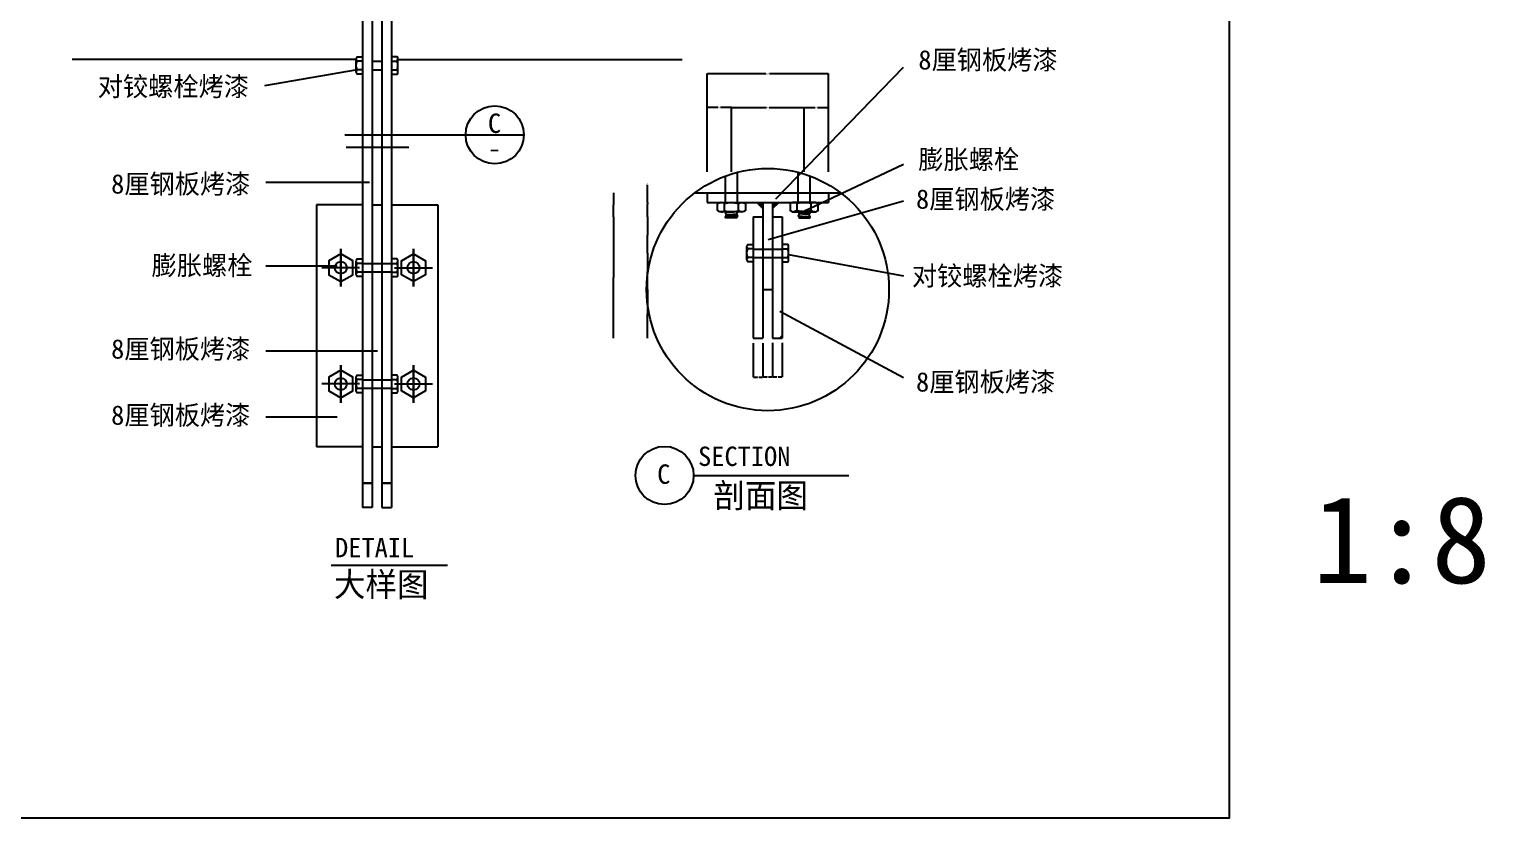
# Model space of a CAD drawing. Header units: metres. Extents: x 6299 to 8198, y -54 to 2210.
# Drawn here: x 6996 to 8198, y -54 to 597 of the extents above; entities that cross this region are included whole.
import ezdxf

# ---------------------------------------------------------------- set-up
doc = ezdxf.new("R2010")
doc.units = ezdxf.units.M
for name, color, linetype in [('2', 2, 'Continuous'), ('3', 3, 'Continuous'), ('4', 4, 'Continuous'), ('7', 7, 'Continuous'), ('BH', 3, 'Continuous'), ('DIM', 3, 'Continuous'), ('K', 7, 'Continuous'), ('TEXT', 3, 'Continuous')]:
    doc.layers.add(name, color=color, linetype=linetype)
doc.dimstyles.get("Standard").update_dxf_attribs({"dimtxt": 2.5, "dimasz": 2.5, "dimexe": 1.25, "dimexo": 0.625, "dimtad": 1, "dimcen": 2.5, "dimazin": 3, "dimtfac": 1, "dimtmove": 0, "dimatfit": 3})

# ---------------------------------------------------------------- blocks, each defined once
blk = doc.blocks.new('*D45')
for p, q in [((7575.92, 479.15), (7575.92, 532.28)), ((7576.17, 532.28), (7604.92, 532.28)), ((7606.92, 532.28), (7635.67, 532.28)), ((7635.92, 479.15), (7635.92, 532.28))]:
    blk.add_line(p, q)
at = {"layer": 'Defpoints'}
for p in [(7575.92, 532.28), (7575.92, 479.15), (7635.92, 479.15)]:
    blk.add_point(p, dxfattribs=at)
at = {"layer": 'DIM', "insert": (7605.92, 532.28), "char_height": 1, "attachment_point": 5}
blk.add_mtext('60', dxfattribs=at)
blk = doc.blocks.new('*D46')
for p, q in [((7635.92, 479.15), (7635.92, 532.28)), ((7636.17, 532.28), (7644.92, 532.28)), ((7646.92, 532.28), (7655.67, 532.28)), ((7655.92, 479.15), (7655.92, 532.28))]:
    blk.add_line(p, q)
at = {"layer": 'Defpoints'}
for p in [(7635.92, 532.28), (7635.92, 479.15), (7655.92, 479.15)]:
    blk.add_point(p, dxfattribs=at)
at = {"layer": 'DIM', "insert": (7645.92, 532.28), "char_height": 1, "attachment_point": 5}
blk.add_mtext('20', dxfattribs=at)
blk = doc.blocks.new('*D47')
for p, q in [((7564.92, 532.28), (7555.67, 532.28)), ((7555.92, 479.15), (7555.92, 532.28)), ((7576.17, 532.28), (7566.92, 532.28)), ((7575.92, 479.15), (7575.92, 532.28))]:
    blk.add_line(p, q)
at = {"layer": 'Defpoints'}
for p in [(7575.92, 532.28), (7555.92, 479.15), (7575.92, 479.15)]:
    blk.add_point(p, dxfattribs=at)
at = {"layer": 'DIM', "insert": (7565.92, 532.28), "char_height": 1, "attachment_point": 5}
blk.add_mtext('20', dxfattribs=at)
blk = doc.blocks.new('*D48')
for p, q in [((7506.55, 381.95), (7506.55, 361.95)), ((7506.3, 361.95), (7506.05, 361.95)), ((7506.55, 341.95), (7506.55, 361.95)), ((7506.55, 361.95), (7506.55, 361.95)), ((7506.8, 361.95), (7507.05, 361.95))]:
    blk.add_line(p, q)
at = {"layer": 'Defpoints'}
for p in [(7506.55, 381.95), (7506.55, 361.95), (7506.55, 341.95)]:
    blk.add_point(p, dxfattribs=at)
at = {"layer": 'DIM', "insert": (7506.55, 363.075), "char_height": 1, "attachment_point": 5}
blk.add_mtext('0', dxfattribs=at)
blk = doc.blocks.new('*D49')
for p, q in [((7506.55, 411.95), (7506.55, 396.95)), ((7506.3, 396.95), (7506.05, 396.95)), ((7506.55, 381.95), (7506.55, 396.95)), ((7506.55, 396.95), (7506.55, 396.95)), ((7506.8, 396.95), (7507.05, 396.95))]:
    blk.add_line(p, q)
at = {"layer": 'Defpoints'}
for p in [(7506.55, 411.95), (7506.55, 396.95), (7506.55, 381.95)]:
    blk.add_point(p, dxfattribs=at)
at = {"layer": 'DIM', "insert": (7506.55, 398.075), "char_height": 1, "attachment_point": 5}
blk.add_mtext('0', dxfattribs=at)
blk = doc.blocks.new('*D50')
for p, q in [((7506.55, 441.95), (7506.55, 426.95)), ((7506.3, 426.95), (7506.05, 426.95)), ((7506.55, 411.95), (7506.55, 426.95)), ((7506.55, 426.95), (7506.55, 426.95)), ((7506.8, 426.95), (7507.05, 426.95))]:
    blk.add_line(p, q)
at = {"layer": 'Defpoints'}
for p in [(7506.55, 441.95), (7506.55, 426.95), (7506.55, 411.95)]:
    blk.add_point(p, dxfattribs=at)
at = {"layer": 'DIM', "insert": (7506.55, 428.075), "char_height": 1, "attachment_point": 5}
blk.add_mtext('0', dxfattribs=at)
blk = doc.blocks.new('*D51')
for p, q in [((7506.3, 452.35), (7506.05, 452.35)), ((7506.55, 453.95), (7506.55, 452.35)), ((7506.55, 441.95), (7506.55, 452.35)), ((7506.55, 452.35), (7506.55, 452.35)), ((7506.8, 452.35), (7507.05, 452.35))]:
    blk.add_line(p, q)
at = {"layer": 'Defpoints'}
for p in [(7506.55, 453.95), (7506.55, 452.35), (7506.55, 441.95)]:
    blk.add_point(p, dxfattribs=at)
at = {"layer": 'DIM', "insert": (7506.55, 453.475), "char_height": 1, "attachment_point": 5}
blk.add_mtext('0', dxfattribs=at)
blk = doc.blocks.new('*D52')
for p, q in [((7506.3, 468.06), (7506.05, 468.06)), ((7506.55, 453.95), (7506.55, 468.06)), ((7506.55, 461.95), (7506.55, 468.06)), ((7506.55, 468.06), (7506.55, 468.06)), ((7506.8, 468.06), (7507.05, 468.06))]:
    blk.add_line(p, q)
at = {"layer": 'Defpoints'}
for p in [(7506.55, 468.06), (7506.55, 461.95), (7506.55, 453.95)]:
    blk.add_point(p, dxfattribs=at)
at = {"layer": 'DIM', "insert": (7506.55, 469.185), "char_height": 1, "attachment_point": 5}
blk.add_mtext('0', dxfattribs=at)
blk = doc.blocks.new('*D53')
for p, q in [((7478.55, 441.95), (7478.55, 391.95)), ((7478.3, 391.95), (7478.05, 391.95)), ((7478.55, 341.95), (7478.55, 391.95)), ((7478.55, 391.95), (7478.55, 391.95)), ((7478.8, 391.95), (7479.05, 391.95))]:
    blk.add_line(p, q)
at = {"layer": 'Defpoints'}
for p in [(7478.55, 441.95), (7478.55, 391.95), (7478.55, 341.95)]:
    blk.add_point(p, dxfattribs=at)
at = {"layer": 'DIM', "insert": (7478.55, 393.075), "char_height": 1, "attachment_point": 5}
blk.add_mtext('0', dxfattribs=at)
blk = doc.blocks.new('*D54')
for p, q in [((7478.55, 461.95), (7478.55, 451.95)), ((7478.3, 451.95), (7478.05, 451.95)), ((7478.55, 441.95), (7478.55, 451.95)), ((7478.55, 451.95), (7478.55, 451.95)), ((7478.8, 451.95), (7479.05, 451.95))]:
    blk.add_line(p, q)
at = {"layer": 'Defpoints'}
for p in [(7478.55, 461.95), (7478.55, 451.95), (7478.55, 441.95)]:
    blk.add_point(p, dxfattribs=at)
at = {"layer": 'DIM', "insert": (7478.55, 453.075), "char_height": 1, "attachment_point": 5}
blk.add_mtext('0', dxfattribs=at)
blk = doc.blocks.new('*D55')
for p, q in [((7601.92, 337.75), (7601.92, 309.9)), ((7609.92, 337.9), (7609.92, 309.9)), ((7602.17, 309.9), (7605.42, 309.9)), ((7606.42, 309.9), (7609.67, 309.9))]:
    blk.add_line(p, q)
at = {"layer": 'Defpoints'}
for p in [(7601.92, 337.75), (7609.92, 337.9), (7601.92, 309.9)]:
    blk.add_point(p, dxfattribs=at)
at = {"layer": 'DIM', "insert": (7605.92, 309.9), "char_height": 1, "attachment_point": 5}
blk.add_mtext('8', dxfattribs=at)
blk = doc.blocks.new('*D56')
for p, q in [((7609.92, 337.9), (7609.92, 310.05)), ((7617.92, 338.05), (7617.92, 310.05)), ((7610.17, 310.05), (7613.42, 310.05)), ((7614.42, 310.05), (7617.67, 310.05))]:
    blk.add_line(p, q)
at = {"layer": 'Defpoints'}
for p in [(7609.92, 337.9), (7617.92, 338.05), (7609.92, 310.05)]:
    blk.add_point(p, dxfattribs=at)
at = {"layer": 'DIM', "insert": (7613.92, 310.05), "char_height": 1, "attachment_point": 5}
blk.add_mtext('8', dxfattribs=at)
blk = doc.blocks.new('*D57')
for p, q in [((7593.92, 337.6), (7593.92, 309.75)), ((7601.92, 337.75), (7601.92, 309.75)), ((7594.17, 309.75), (7597.42, 309.75)), ((7598.42, 309.75), (7601.67, 309.75))]:
    blk.add_line(p, q)
at = {"layer": 'Defpoints'}
for p in [(7593.92, 337.6), (7601.92, 337.75), (7593.92, 309.75)]:
    blk.add_point(p, dxfattribs=at)
at = {"layer": 'DIM', "insert": (7597.92, 309.75), "char_height": 1, "attachment_point": 5}
blk.add_mtext('8', dxfattribs=at)
blk = doc.blocks.new('*D61')
for p, q in [((7555.92, 507.15), (7555.92, 560.28)), ((7556.17, 560.28), (7604.42, 560.28)), ((7607.42, 560.28), (7655.67, 560.28)), ((7655.92, 507.15), (7655.92, 560.28))]:
    blk.add_line(p, q)
at = {"layer": 'Defpoints'}
for p in [(7555.92, 560.28), (7555.92, 507.15), (7655.92, 507.15)]:
    blk.add_point(p, dxfattribs=at)
at = {"layer": 'DIM', "insert": (7605.92, 560.28), "char_height": 1, "attachment_point": 5}
blk.add_mtext('100', dxfattribs=at)

msp = doc.modelspace()

# ---------------------------------------------------------------- hatches: boundary and pattern name
at = {"layer": 'BH'}
h = msp.add_hatch(dxfattribs=at)
h.set_pattern_fill('SOLID')
h.paths.add_polyline_path([(7601.92, 448.95), (7601.92, 453.95), (7596.92, 453.95)])
h = msp.add_hatch(dxfattribs=at)
h.set_pattern_fill('SOLID')
h.paths.add_polyline_path([(7609.92, 448.95), (7614.92, 453.95), (7609.92, 453.95)])
h = msp.add_hatch(dxfattribs=at)
h.set_pattern_fill('ANSI32', scale=15)
h.paths.add_polyline_path([(7601.92, 441.95), (7593.92, 441.95), (7593.92, 417.42, -0.02), (7593.92, 417.21), (7593.92, 415.45), (7601.92, 415.45)])
h.paths.add_polyline_path([(7601.92, 408.45), (7601.92, 415.45), (7593.92, 415.45), (7593.92, 408.45)])
h.paths.add_polyline_path([(7601.92, 408.45), (7593.92, 408.45), (7593.92, 406.99, -0.04), (7593.92, 406.68, -0.01), (7593.92, 406.56), (7593.92, 341.95), (7601.92, 341.95)])
h = msp.add_hatch(dxfattribs=at)
h.set_pattern_fill('ANSI32', scale=15)
h.paths.add_polyline_path([(7617.92, 441.95), (7609.92, 441.95), (7609.92, 408.95), (7617.92, 408.95), (7617.92, 410.71, -0.02), (7617.92, 410.92)])
h.paths.add_polyline_path([(7617.92, 408.95), (7609.92, 408.95), (7609.92, 401.95), (7617.92, 401.95)])
h.paths.add_polyline_path([(7617.92, 400.06, -0.01), (7617.92, 400.18, -0.04), (7617.92, 400.49), (7617.92, 401.95), (7609.92, 401.95), (7609.92, 341.95), (7617.92, 341.95)])

# ---------------------------------------------------------------- linework, layer by layer
at = {"layer": '2'}
msp.add_line((7545.92, 461.95), (7665.92, 461.95), dxfattribs=at)
at = {"layer": '3'}
for p, q in [((7271.51, 570.6), (7266.94, 570.6)), ((7279.51, 570.5), (7287.51, 570.5)), ((7295.51, 570.6), (7300.09, 570.6)), ((7271.51, 563.4), (7266.94, 563.4)), ((7279.51, 563.5), (7287.51, 563.5)), ((7295.51, 563.4), (7300.09, 563.4)), ((7570.92, 453.95), (7570.92, 475.62)), ((7580.92, 453.95), (7580.92, 478.77)), ((7630.92, 453.95), (7630.92, 478.77)), ((7640.92, 453.95), (7640.92, 475.62)), ((7567.48, 453.95), (7584.36, 453.95)), ((7570.15, 447.2), (7570.15, 452.95)), ((7580.92, 446.2), (7570.92, 445.37)), ((7580.92, 446.2), (7571.3, 446.2)), ((7581.69, 447.2), (7581.69, 452.95)), ((7644.36, 453.95), (7627.48, 453.95)), ((7630.15, 447.2), (7630.15, 452.95)), ((7630.92, 446.2), (7640.54, 446.2)), ((7630.92, 446.2), (7640.92, 445.37)), ((7641.69, 447.2), (7641.69, 452.95)), ((7580.92, 442.87), (7570.92, 442.04)), ((7571.71, 443.78), (7580.13, 444.46)), ((7630.92, 442.87), (7640.92, 442.04)), ((7640.13, 443.78), (7631.71, 444.46)), ((7253.51, 415.6), (7253.51, 384.4)), ((7253.51, 384.4), (7253.51, 415.6)), ((7313.52, 415.6), (7313.52, 384.4)), ((7313.52, 384.4), (7313.52, 415.6)), ((7593.92, 415.55), (7589.35, 415.55)), ((7593.92, 415.45), (7617.92, 415.45)), ((7617.92, 415.55), (7622.5, 415.55)), ((7269.12, 400), (7237.91, 400)), ((7271.51, 403.6), (7266.94, 403.6)), ((7271.51, 403.5), (7295.51, 403.5)), ((7271.51, 396.5), (7295.51, 396.5)), ((7295.51, 403.6), (7300.09, 403.6)), ((7297.91, 400), (7329.12, 400)), ((7593.92, 408.35), (7589.35, 408.35)), ((7593.92, 408.45), (7617.92, 408.45)), ((7617.92, 408.35), (7622.5, 408.35)), ((7271.51, 396.4), (7266.94, 396.4)), ((7295.51, 396.4), (7300.09, 396.4)), ((7253.51, 288.4), (7253.51, 319.6)), ((7253.51, 319.6), (7253.51, 288.4)), ((7313.51, 288.4), (7313.51, 319.6)), ((7313.51, 319.6), (7313.51, 288.4)), ((7269.12, 304), (7237.91, 304)), ((7271.51, 307.6), (7266.94, 307.6)), ((7271.51, 300.4), (7266.94, 300.4)), ((7271.51, 307.5), (7295.51, 307.5)), ((7271.51, 300.5), (7295.51, 300.5)), ((7295.51, 307.6), (7300.09, 307.6)), ((7295.51, 300.4), (7300.09, 300.4)), ((7297.91, 304), (7329.12, 304))]:
    msp.add_line(p, q, dxfattribs=at)
for points in [[(7266.32, 561.74, -0.22), (7266.94, 563.4, -0.17), (7266.94, 570.6, -0.1), (7266.32, 572.26)], [(7300.71, 561.74, 0.22), (7300.09, 563.4, 0.17), (7300.09, 570.6, 0.1), (7300.71, 572.26)], [(7567.48, 453.95, -0.22), (7570.15, 452.95, -0.17), (7581.69, 452.95, -0.1), (7584.36, 453.95)], [(7567.48, 446.2, 0.22), (7570.15, 447.2, 0.17), (7581.69, 447.2, 0.1), (7584.36, 446.2)], [(7644.36, 453.95, 0.22), (7641.69, 452.95, 0.17), (7630.15, 452.95, 0.1), (7627.48, 453.95)], [(7644.36, 446.2, -0.22), (7641.69, 447.2, -0.17), (7630.15, 447.2, -0.1), (7627.48, 446.2)], [(7588.72, 406.68, -0.22), (7589.35, 408.35, -0.17), (7589.35, 415.55, -0.1), (7588.72, 417.21)], [(7623.12, 406.68, 0.22), (7622.5, 408.35, 0.17), (7622.5, 415.55, 0.1), (7623.12, 417.21)], [(7266.32, 394.74, -0.22), (7266.94, 396.4, -0.17), (7266.94, 403.6, -0.1), (7266.32, 405.26)], [(7300.71, 394.74, 0.22), (7300.09, 396.4, 0.17), (7300.09, 403.6, 0.1), (7300.71, 405.26)], [(7266.32, 298.74, -0.22), (7266.94, 300.4, -0.17), (7266.94, 307.6, -0.1), (7266.32, 309.26)], [(7300.71, 298.74, 0.22), (7300.09, 300.4, 0.17), (7300.09, 307.6, 0.1), (7300.71, 309.26)]]:
    msp.add_lwpolyline(points, format="xyb", dxfattribs=at)
msp.add_circle((7605.92, 381.95), 100, dxfattribs=at)
at = {"layer": '4'}
for p, q in [((7279.51, 1462), (7279.51, 252)), ((7279.51, 1462), (7279.51, 202)), ((7287.51, 1462), (7287.51, 202)), ((7271.51, 1402), (7271.51, 202)), ((7295.51, 1402), (7295.51, 202)), ((7266.32, 572), (7031.74, 572)), ((7300.71, 572), (7535.29, 572)), ((7233.51, 452), (7233.51, 252)), ((7271.51, 452), (7233.51, 452)), ((7279.51, 452), (7287.51, 452)), ((7295.51, 452), (7333.51, 452)), ((7333.51, 452), (7333.51, 252)), ((7271.51, 252), (7233.51, 252)), ((7279.51, 252), (7287.51, 252)), ((7295.51, 252), (7333.51, 252)), ((7271.51, 222), (7279.51, 222)), ((7279.51, 222), (7271.51, 222)), ((7287.51, 222), (7295.51, 222)), ((7295.51, 222), (7287.51, 222)), ((7279.51, 202), (7271.51, 202)), ((7287.51, 202), (7295.51, 202))]:
    msp.add_line(p, q, dxfattribs=at)
at = {"layer": '7'}
for p, q in [((7271.51, 574.2), (7271.51, 559.8)), ((7295.51, 574.2), (7295.51, 559.8)), ((7555.92, 461.95), (7555.92, 453.95)), ((7655.92, 461.95), (7655.92, 453.95)), ((7555.92, 453.95), (7655.92, 453.95)), ((7601.92, 448.95), (7596.92, 453.95)), ((7601.92, 453.95), (7601.92, 341.95)), ((7609.92, 453.95), (7609.92, 341.95)), ((7609.92, 448.95), (7614.92, 453.95)), ((7593.92, 441.95), (7601.92, 441.95)), ((7593.92, 441.95), (7593.92, 341.95)), ((7609.92, 441.95), (7617.92, 441.95)), ((7617.92, 441.95), (7617.92, 341.95)), ((7593.92, 419.15), (7593.92, 404.75)), ((7617.92, 419.15), (7617.92, 404.75)), ((7271.51, 407.2), (7271.51, 392.8)), ((7295.51, 407.2), (7295.51, 392.8)), ((7601.92, 381.95), (7609.92, 381.95)), ((7593.92, 341.95), (7601.92, 341.95)), ((7609.92, 341.95), (7617.92, 341.95)), ((7271.51, 311.2), (7271.51, 296.8)), ((7295.51, 311.2), (7295.51, 296.8))]:
    msp.add_line(p, q, dxfattribs=at)
for points in [[(7271.51, 559.8), (7267.04, 559.8, -0.19), (7266.32, 561.74), (7266.32, 572.26, -0.2), (7267.04, 574.2), (7271.51, 574.2)], [(7295.51, 559.8), (7299.98, 559.8, 0.19), (7300.71, 561.74), (7300.71, 572.26, 0.2), (7299.98, 574.2), (7295.51, 574.2)], [(7584.36, 453.95, -0.2), (7587.47, 452.78), (7587.47, 447.37, -0.2), (7584.61, 446.2), (7580.92, 446.2), (7580.13, 444.46), (7580.92, 442.87), (7580.16, 441.2), (7571.34, 441.2), (7570.92, 442.04), (7571.71, 443.78), (7570.92, 445.37), (7571.3, 446.2), (7567.23, 446.2, -0.23), (7564.37, 447.37), (7564.37, 452.78, -0.19), (7567.48, 453.95), (7567.27, 453.95)], [(7627.48, 453.95, 0.2), (7624.37, 452.78), (7624.37, 447.37, 0.2), (7627.23, 446.2), (7630.92, 446.2), (7631.71, 444.46), (7630.92, 442.87), (7631.68, 441.2), (7640.5, 441.2), (7640.92, 442.04), (7640.13, 443.78), (7640.92, 445.37), (7640.54, 446.2), (7644.61, 446.2, 0.23), (7647.47, 447.37), (7647.47, 452.78, 0.19), (7644.36, 453.95), (7644.57, 453.95)], [(7593.92, 404.75), (7589.45, 404.75, -0.19), (7588.72, 406.68), (7588.72, 417.21, -0.2), (7589.45, 419.15), (7593.92, 419.15)], [(7617.92, 404.75), (7622.39, 404.75, 0.19), (7623.12, 406.68), (7623.12, 417.21, 0.2), (7622.39, 419.15), (7617.92, 419.15)], [(7271.51, 392.8), (7267.04, 392.8, -0.19), (7266.32, 394.74), (7266.32, 405.26, -0.2), (7267.04, 407.2), (7271.51, 407.2)], [(7295.51, 392.8), (7299.98, 392.8, 0.19), (7300.71, 394.74), (7300.71, 405.26, 0.2), (7299.98, 407.2), (7295.51, 407.2)], [(7271.51, 296.8), (7267.04, 296.8, -0.19), (7266.32, 298.74), (7266.32, 309.26, -0.2), (7267.04, 311.2), (7271.51, 311.2)], [(7295.51, 296.8), (7299.98, 296.8, 0.19), (7300.71, 298.74), (7300.71, 309.26, 0.2), (7299.98, 311.2), (7295.51, 311.2)]]:
    msp.add_lwpolyline(points, format="xyb", dxfattribs=at)
for points in [[(7253.51, 388.5), (7263.47, 394.25), (7263.47, 405.75), (7253.51, 411.5), (7243.55, 405.75), (7243.55, 394.25)], [(7313.52, 388.5), (7303.55, 394.25), (7303.55, 405.75), (7313.52, 411.5), (7323.48, 405.75), (7323.48, 394.25)], [(7253.51, 292.5), (7263.48, 298.25), (7263.48, 309.75), (7253.51, 315.5), (7243.55, 309.75), (7243.55, 298.25)], [(7313.51, 292.5), (7303.55, 298.25), (7303.55, 309.75), (7313.51, 315.5), (7323.48, 309.75), (7323.48, 298.25)]]:
    msp.add_lwpolyline(points, close=True, dxfattribs=at)
for centre in [(7253.51, 400), (7313.52, 400), (7253.51, 304), (7313.51, 304)]:
    msp.add_circle(centre, 5, dxfattribs=at)
at = {"layer": 'DEFPOINTS'}
msp.add_lwpolyline([(6298.92, -54.23), (7986.92, -54.23), (7986.92, 2209.77), (6298.92, 2209.77)], close=True, dxfattribs=at)
at = {"layer": 'TEXT'}
for p, q in [((7256.9, 509.7), (7356.63, 509.7)), ((7544.69, 228.48), (7672.69, 228.48)), ((7245.62, 154.48), (7341.62, 154.48))]:
    msp.add_line(p, q, dxfattribs=at)
for points in [[(7356.63, 509.7), (7404.63, 509.7)], [(7257.95, 499.63), (7309.7, 499.63)]]:
    msp.add_lwpolyline(points, dxfattribs=at)
for centre in [(7380.63, 509.7), (7520.69, 228.48)]:
    msp.add_circle(centre, 24, dxfattribs=at)

# ---------------------------------------------------------------- texts
at = {"layer": 'K'}
msp.add_text('1:8', height=72, dxfattribs=at).set_placement((8055.65, 139.58))
at = {"layer": 'TEXT'}
for s, height, p in [('8厘钢板烤漆', 16, (7730.18, 563.65)), ('对铰螺栓烤漆', 16, (7053, 541.66)), ('C', 16, (7374.97, 511.26)), ('-', 16, (7375.01, 490.6)), ('膨胀螺栓', 16, (7730.17, 481.42)), ('8厘钢板烤漆', 16, (7064.02, 461.22)), ('8厘钢板烤漆', 16, (7728.22, 448.67)), ('膨胀螺栓', 16, (7097.46, 393.9)), ('对铰螺栓烤漆', 16, (7724.85, 385.32)), ('8厘钢板烤漆', 16, (7064.02, 324.95)), ('8厘钢板烤漆', 16, (7728.25, 297.76)), ('8厘钢板烤漆', 16, (7064.02, 270.34)), ('SECTION', 16, (7548.4, 236.31)), ('C', 16, (7514.63, 221.61)), ('剖面图', 20, (7561.09, 201.87)), ('DETAIL', 16, (7248.81, 160.94)), ('大样图', 20, (7247.89, 128.52))]:
    msp.add_text(s, height=height, dxfattribs=at).set_placement(p)

# ---------------------------------------------------------------- dimensions: what is measured, and where the dimension line sits
at = {"layer": 'DIM'}
for base, p1, p2, picture, middle in [((7555.92, 560.28), (7555.92, 507.15), (7655.92, 507.15), '*D61', (7605.92, 560.28)), ((7575.92, 532.28), (7575.92, 479.15), (7555.92, 479.15), '*D47', (7565.92, 532.28)), ((7575.92, 532.28), (7575.92, 479.15), (7635.92, 479.15), '*D45', (7605.92, 532.28)), ((7635.92, 532.28), (7635.92, 479.15), (7655.92, 479.15), '*D46', (7645.92, 532.28)), ((7506.55, 468.06), (7506.55, 453.95), (7506.55, 461.95), '*D52', (7506.55, 469.185)), ((7478.55, 451.95), (7478.55, 441.95), (7478.55, 461.95), '*D54', (7478.55, 453.075)), ((7506.55, 452.35), (7506.55, 441.95), (7506.55, 453.95), '*D51', (7506.55, 453.475)), ((7478.55, 391.95), (7478.55, 341.95), (7478.55, 441.95), '*D53', (7478.55, 393.075)), ((7506.55, 426.95), (7506.55, 411.95), (7506.55, 441.95), '*D50', (7506.55, 428.075)), ((7506.55, 396.95), (7506.55, 381.95), (7506.55, 411.95), '*D49', (7506.55, 398.075)), ((7506.55, 361.95), (7506.55, 341.95), (7506.55, 381.95), '*D48', (7506.55, 363.075)), ((7593.92, 309.75), (7593.92, 337.6), (7601.92, 337.75), '*D57', (7597.92, 309.75)), ((7601.92, 309.9), (7601.92, 337.75), (7609.92, 337.9), '*D55', (7605.92, 309.9)), ((7609.92, 310.05), (7609.92, 337.9), (7617.92, 338.05), '*D56', (7613.92, 310.05))]:
    dim = msp.add_linear_dim(base=base, p1=p1, p2=p2, dimstyle='Standard', dxfattribs=at)
    dim.commit()
    dim.dimension.update_dxf_attribs({"geometry": picture, "text_midpoint": middle})

# ---------------------------------------------------------------- leaders
at = {"layer": 'TEXT'}
for points in [[(7612.44, 456.92), (7717.8, 565.62)], [(7266.94, 563.4), (7190.52, 550.13)], [(7635.69, 446.8), (7717.8, 485.43)], [(7277.35, 470.29), (7191.59, 470.29)], [(7606.28, 423.2), (7717.8, 455.27)], [(7623.04, 410.92), (7717.8, 393.43)], [(7250.51, 401.17), (7191.59, 401.17)], [(7615.78, 364.05), (7717.8, 309.37)], [(7283.94, 331.12), (7191.59, 331.12)], [(7250.51, 276.51), (7191.59, 276.51)]]:
    msp.add_leader(points, dimstyle='Standard', dxfattribs=at)

doc.saveas('drawing.dxf')
